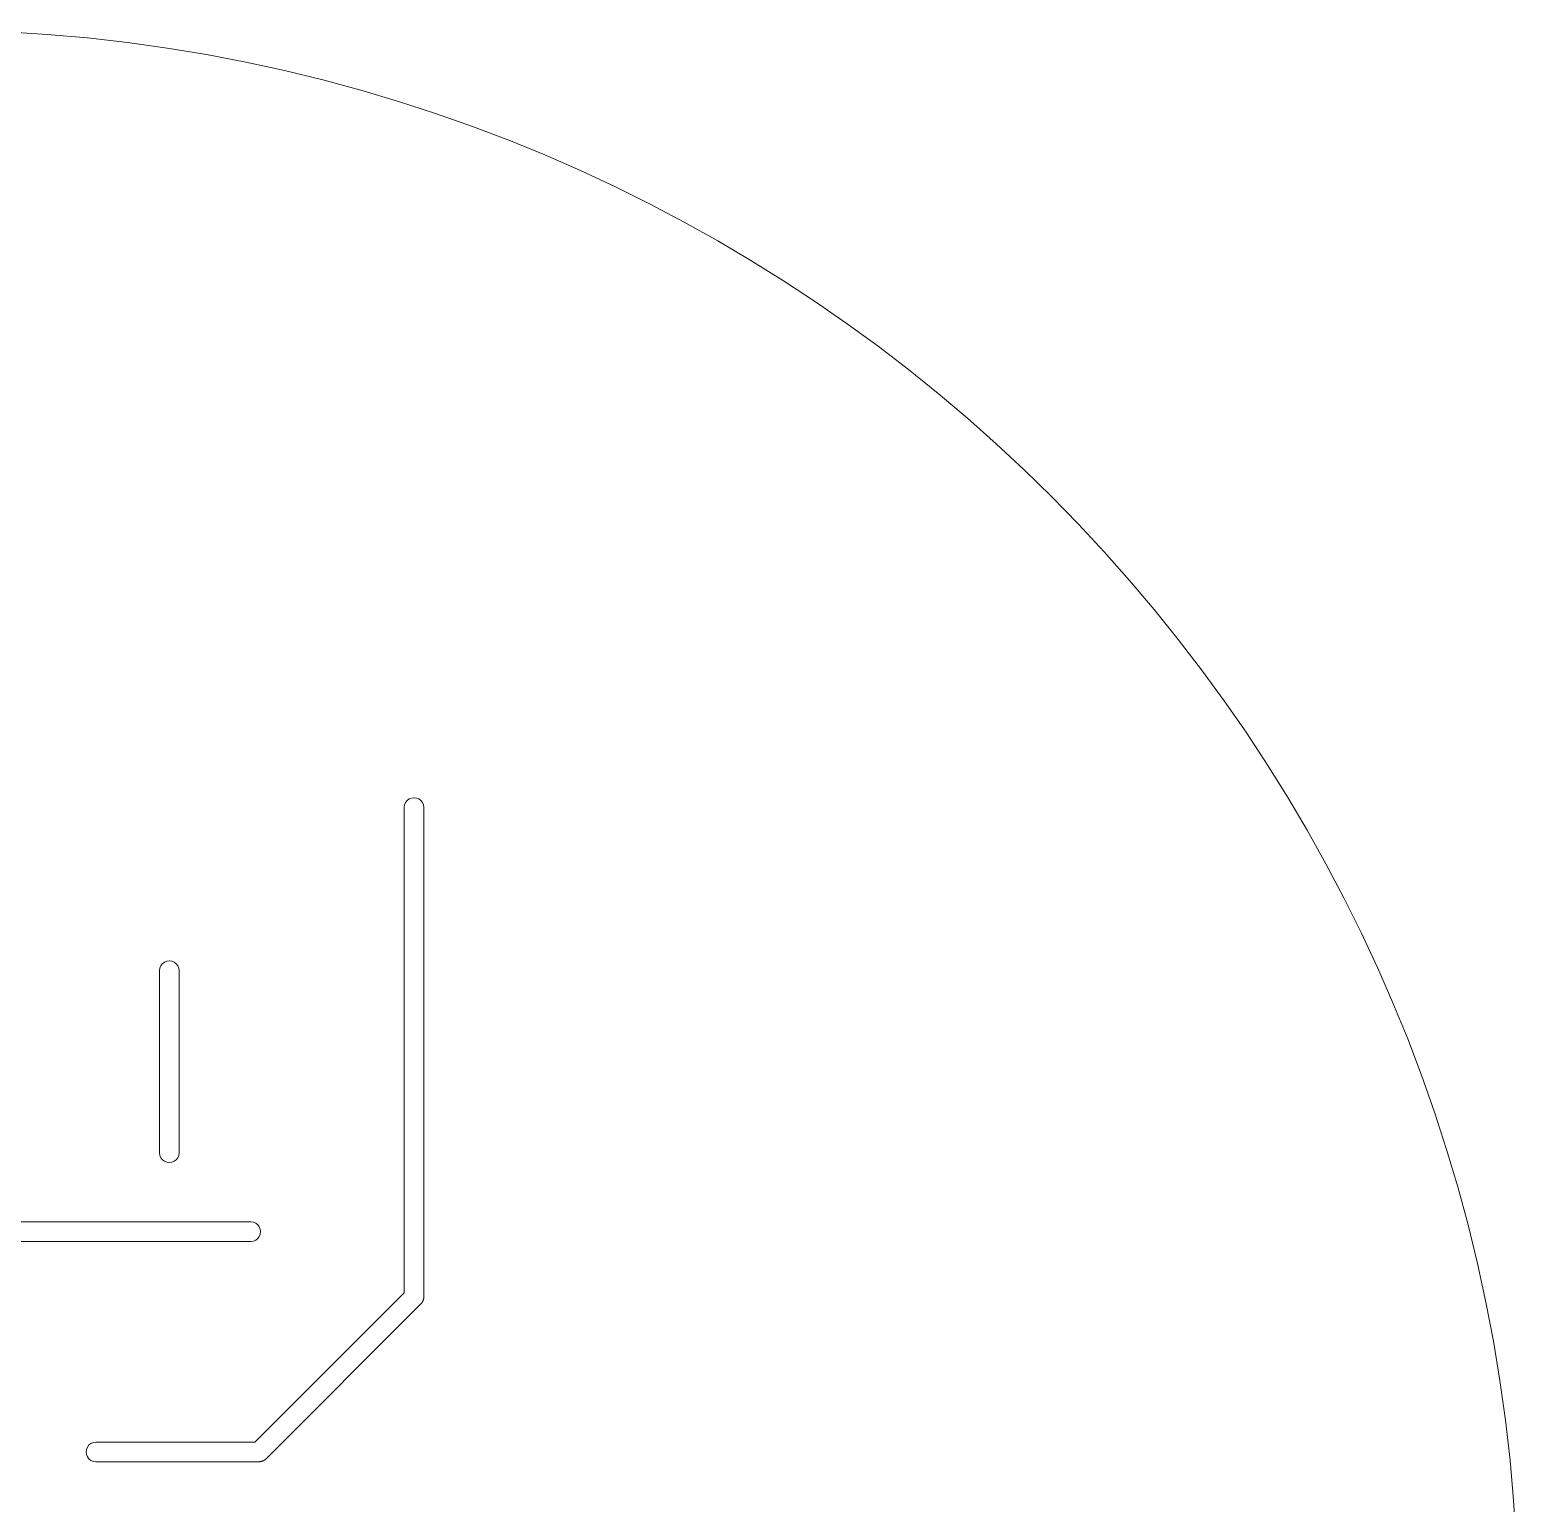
# Model space of a CAD drawing. Header units: millimetres. Extents: x -24.8 to 24.8, y -24.8 to 24.8.
# Drawn here: x 1.64 to 24.81, y 1.87 to 24.81 of the extents above; entities that cross this region are included whole.
import ezdxf

# ---------------------------------------------------------------- set-up
doc = ezdxf.new("R2010")
doc.units = ezdxf.units.MM
doc.header["$MEASUREMENT"] = 0
doc.layers.add('bottom welded +LPKF', color=7, linetype='Continuous')

msp = doc.modelspace()

# ---------------------------------------------------------------- linework, layer by layer
at = {"layer": 'bottom welded +LPKF', "lineweight": 9}
msp.add_open_spline([(24.8079, 0), (24.8079, 13.701), (13.7011, 24.8079), (0, 24.8079), (0, 24.8079), (-13.701, 24.8079), (-24.8079, 13.7011), (-24.8079, 0.0001), (-24.8079, 0.0001), (-24.8079, -13.701), (-13.7011, -24.8078), (-0.0001, -24.8079), (-0.0001, -24.8079), (13.7009, -24.8079), (24.8078, -13.7012), (24.8079, -0.0001), (24.8079, -0.0001), (24.8079, -0.0001), (24.8079, 0)], degree=3, knots=[0, 0, 0, 0, 0.2, 0.2, 0.2, 0.2, 0.4, 0.4, 0.4, 0.4, 0.6, 0.6, 0.6, 0.6, 1, 1, 1, 1.0001, 1.0001, 1.0001, 1.0001], dxfattribs=at)
at = {"layer": 'bottom welded +LPKF', "color": 132, "lineweight": 9}
for points, knots in [([(7.7724, 5.0846), (7.7724, 5.0846), (7.7724, 12.7), (7.7724, 12.7), (7.7724, 12.7), (7.7724, 12.7544), (7.7434, 12.8048), (7.6962, 12.832), (7.6962, 12.832), (7.649, 12.8592), (7.591, 12.8592), (7.5438, 12.832), (7.5438, 12.832), (7.4966, 12.8048), (7.4676, 12.7544), (7.4676, 12.7), (7.4676, 12.7), (7.4676, 12.7), (7.4676, 5.1432), (7.4676, 5.1432), (7.4676, 5.1432), (7.4676, 5.1432), (5.1438, 2.8194), (5.1438, 2.8194), (5.1438, 2.8194), (5.1438, 2.8194), (2.667, 2.8194), (2.667, 2.8194), (2.667, 2.8194), (2.6126, 2.8194), (2.5622, 2.7904), (2.535, 2.7432), (2.535, 2.7432), (2.5078, 2.696), (2.5078, 2.638), (2.535, 2.5908), (2.535, 2.5908), (2.5622, 2.5436), (2.6126, 2.5146), (2.667, 2.5146), (2.667, 2.5146), (2.667, 2.5146), (5.2024, 2.5146), (5.2024, 2.5146), (5.2024, 2.5146), (5.2073, 2.5144), (5.2122, 2.5145), (5.2171, 2.5149), (5.2171, 2.5149), (5.2171, 2.5149), (5.2173, 2.5149), (5.2173, 2.5149), (5.2173, 2.5149), (5.2173, 2.5149), (5.2197, 2.515), (5.2197, 2.515), (5.2197, 2.515), (5.2197, 2.515), (5.2197, 2.5151), (5.2197, 2.5151), (5.2197, 2.5151), (5.2197, 2.5151), (5.2222, 2.5153), (5.2222, 2.5153), (5.2222, 2.5153), (5.2222, 2.5153), (5.2222, 2.5154), (5.2222, 2.5154), (5.2222, 2.5154), (5.2222, 2.5154), (5.2247, 2.5155), (5.2247, 2.5155), (5.2247, 2.5155), (5.2247, 2.5155), (5.2247, 2.5156), (5.2247, 2.5156), (5.2247, 2.5156), (5.2247, 2.5156), (5.2271, 2.5159), (5.2271, 2.5159), (5.2271, 2.5159), (5.2271, 2.5159), (5.2272, 2.5159), (5.2272, 2.5159), (5.2272, 2.5159), (5.2272, 2.5159), (5.2296, 2.5162), (5.2296, 2.5162), (5.2296, 2.5162), (5.2296, 2.5162), (5.2297, 2.5163), (5.2297, 2.5163), (5.2297, 2.5163), (5.2297, 2.5163), (5.232, 2.5166), (5.232, 2.5166), (5.232, 2.5166), (5.232, 2.5166), (5.2321, 2.5167), (5.2321, 2.5167), (5.2321, 2.5167), (5.2321, 2.5167), (5.2344, 2.517), (5.2344, 2.517), (5.2344, 2.517), (5.2344, 2.517), (5.2346, 2.5171), (5.2346, 2.5171), (5.2346, 2.5171), (5.2346, 2.5171), (5.2369, 2.5175), (5.2369, 2.5175), (5.2369, 2.5175), (5.2369, 2.5175), (5.2371, 2.5176), (5.2371, 2.5176), (5.2371, 2.5176), (5.2371, 2.5176), (5.2393, 2.518), (5.2393, 2.518), (5.2393, 2.518), (5.2393, 2.518), (5.2395, 2.5181), (5.2395, 2.5181), (5.2395, 2.5181), (5.2395, 2.5181), (5.2441, 2.5191), (5.2441, 2.5191), (5.2441, 2.5191), (5.2441, 2.5191), (5.2443, 2.5192), (5.2443, 2.5192), (5.2443, 2.5192), (5.2443, 2.5192), (5.2489, 2.5204), (5.2489, 2.5204), (5.2489, 2.5204), (5.2489, 2.5204), (5.2491, 2.5205), (5.2491, 2.5205), (5.2491, 2.5205), (5.2491, 2.5205), (5.2512, 2.5211), (5.2512, 2.5211), (5.2512, 2.5211), (5.2512, 2.5211), (5.2515, 2.5212), (5.2515, 2.5212), (5.2515, 2.5212), (5.2515, 2.5212), (5.2536, 2.5218), (5.2536, 2.5218), (5.2536, 2.5218), (5.2536, 2.5218), (5.2539, 2.522), (5.2539, 2.522), (5.2539, 2.522), (5.2539, 2.522), (5.2559, 2.5226), (5.2559, 2.5226), (5.2559, 2.5226), (5.2559, 2.5226), (5.2562, 2.5228), (5.2562, 2.5228), (5.2562, 2.5228), (5.2562, 2.5228), (5.2583, 2.5234), (5.2583, 2.5234), (5.2583, 2.5234), (5.2583, 2.5234), (5.2586, 2.5236), (5.2586, 2.5236), (5.2586, 2.5236), (5.2586, 2.5236), (5.2606, 2.5243), (5.2606, 2.5243), (5.2606, 2.5243), (5.2606, 2.5243), (5.2609, 2.5244), (5.2609, 2.5244), (5.2609, 2.5244), (5.2609, 2.5244), (5.2629, 2.5251), (5.2629, 2.5251), (5.2629, 2.5251), (5.2629, 2.5251), (5.2632, 2.5253), (5.2632, 2.5253), (5.2632, 2.5253), (5.2632, 2.5253), (5.2652, 2.5261), (5.2652, 2.5261), (5.2652, 2.5261), (5.2652, 2.5261), (5.2655, 2.5263), (5.2655, 2.5263), (5.2655, 2.5263), (5.2655, 2.5263), (5.2674, 2.527), (5.2674, 2.527), (5.2674, 2.527), (5.2674, 2.527), (5.2678, 2.5272), (5.2678, 2.5272), (5.2678, 2.5272), (5.2678, 2.5272), (5.2697, 2.528), (5.2697, 2.528), (5.2697, 2.528), (5.2697, 2.528), (5.27, 2.5282), (5.27, 2.5282), (5.27, 2.5282), (5.27, 2.5282), (5.272, 2.5291), (5.272, 2.5291), (5.272, 2.5291), (5.272, 2.5291), (5.2723, 2.5293), (5.2723, 2.5293), (5.2723, 2.5293), (5.2723, 2.5293), (5.2742, 2.5301), (5.2742, 2.5301), (5.2742, 2.5301), (5.2742, 2.5301), (5.2745, 2.5303), (5.2745, 2.5303), (5.2745, 2.5303), (5.2745, 2.5303), (5.2786, 2.5324), (5.2786, 2.5324), (5.2786, 2.5324), (5.2786, 2.5324), (5.2789, 2.5326), (5.2789, 2.5326), (5.2789, 2.5326), (5.2789, 2.5326), (5.2808, 2.5336), (5.2808, 2.5336), (5.2808, 2.5336), (5.2808, 2.5336), (5.2811, 2.5338), (5.2811, 2.5338), (5.2811, 2.5338), (5.2811, 2.5338), (5.283, 2.5348), (5.283, 2.5348), (5.283, 2.5348), (5.283, 2.5348), (5.2832, 2.535), (5.2832, 2.535), (5.2832, 2.535), (5.2832, 2.535), (5.2851, 2.5361), (5.2851, 2.5361), (5.2851, 2.5361), (5.2851, 2.5361), (5.2853, 2.5363), (5.2853, 2.5363), (5.2853, 2.5363), (5.2853, 2.5363), (5.2872, 2.5374), (5.2872, 2.5374), (5.2872, 2.5374), (5.2872, 2.5374), (5.2874, 2.5375), (5.2874, 2.5375), (5.2874, 2.5375), (5.2874, 2.5375), (5.2893, 2.5387), (5.2893, 2.5387), (5.2893, 2.5387), (5.2893, 2.5387), (5.2895, 2.5389), (5.2895, 2.5389), (5.2895, 2.5389), (5.2895, 2.5389), (5.2914, 2.54), (5.2914, 2.54), (5.2914, 2.54), (5.2914, 2.54), (5.2916, 2.5402), (5.2916, 2.5402), (5.2916, 2.5402), (5.2916, 2.5402), (5.2935, 2.5415), (5.2935, 2.5415), (5.2935, 2.5415), (5.2935, 2.5415), (5.2936, 2.5416), (5.2936, 2.5416), (5.2936, 2.5416), (5.2936, 2.5416), (5.2955, 2.5429), (5.2955, 2.5429), (5.2955, 2.5429), (5.2955, 2.5429), (5.2957, 2.543), (5.2957, 2.543), (5.2957, 2.543), (5.2957, 2.543), (5.2976, 2.5444), (5.2976, 2.5444), (5.2976, 2.5444), (5.2976, 2.5444), (5.2976, 2.5445), (5.2976, 2.5445), (5.2976, 2.5445), (5.2976, 2.5445), (5.2996, 2.5459), (5.2996, 2.5459), (5.2996, 2.5459), (5.2996, 2.5459), (5.3016, 2.5474), (5.3016, 2.5474), (5.3016, 2.5474), (5.3016, 2.5474), (5.3016, 2.5475), (5.3016, 2.5475), (5.3016, 2.5475), (5.3016, 2.5475), (5.3035, 2.549), (5.3035, 2.549), (5.3035, 2.549), (5.3035, 2.549), (5.3054, 2.5506), (5.3054, 2.5506), (5.3054, 2.5506), (5.3054, 2.5506), (5.3055, 2.5506), (5.3055, 2.5506), (5.3055, 2.5506), (5.3055, 2.5506), (5.3073, 2.5522), (5.3073, 2.5522), (5.3073, 2.5522), (5.3073, 2.5522), (5.3074, 2.5523), (5.3074, 2.5523), (5.3074, 2.5523), (5.3074, 2.5523), (5.3075, 2.5523), (5.3075, 2.5523), (5.3075, 2.5523), (5.3075, 2.5523), (5.3104, 2.555), (5.3104, 2.555), (5.3104, 2.555), (5.3104, 2.555), (5.311, 2.5555), (5.311, 2.5555), (5.311, 2.5555), (5.311, 2.5555), (5.3111, 2.5557), (5.3111, 2.5557), (5.3111, 2.5557), (5.3111, 2.5557), (5.3128, 2.5572), (5.3128, 2.5572), (5.3128, 2.5572), (5.3128, 2.5572), (5.313, 2.5574), (5.313, 2.5574), (5.313, 2.5574), (5.313, 2.5574), (5.3145, 2.559), (5.3145, 2.559), (5.3145, 2.559), (5.3145, 2.559), (5.3148, 2.5592), (5.3148, 2.5592), (5.3148, 2.5592), (5.3148, 2.5592), (5.3163, 2.5608), (5.3163, 2.5608), (5.3163, 2.5608), (5.3163, 2.5608), (7.7262, 4.9707), (7.7262, 4.9707), (7.7262, 4.9707), (7.7262, 4.9707), (7.7278, 4.9722), (7.7278, 4.9722), (7.7278, 4.9722), (7.7278, 4.9722), (7.728, 4.9725), (7.728, 4.9725), (7.728, 4.9725), (7.728, 4.9725), (7.7296, 4.974), (7.7296, 4.974), (7.7296, 4.974), (7.7296, 4.974), (7.7298, 4.9742), (7.7298, 4.9742), (7.7298, 4.9742), (7.7298, 4.9742), (7.7313, 4.9759), (7.7313, 4.9759), (7.7313, 4.9759), (7.7313, 4.9759), (7.7315, 4.976), (7.7315, 4.976), (7.7315, 4.976), (7.7315, 4.976), (7.732, 4.9766), (7.732, 4.9766), (7.732, 4.9766), (7.732, 4.9766), (7.7347, 4.9795), (7.7347, 4.9795), (7.7347, 4.9795), (7.7347, 4.9795), (7.7347, 4.9796), (7.7347, 4.9796), (7.7347, 4.9796), (7.7347, 4.9796), (7.7348, 4.9797), (7.7348, 4.9797), (7.7348, 4.9797), (7.7348, 4.9797), (7.7364, 4.9815), (7.7364, 4.9815), (7.7364, 4.9815), (7.7364, 4.9815), (7.7364, 4.9816), (7.7364, 4.9816), (7.7364, 4.9816), (7.7364, 4.9816), (7.738, 4.9835), (7.738, 4.9835), (7.738, 4.9835), (7.738, 4.9835), (7.7395, 4.9854), (7.7395, 4.9854), (7.7395, 4.9854), (7.7395, 4.9854), (7.7396, 4.9854), (7.7396, 4.9854), (7.7396, 4.9854), (7.7396, 4.9854), (7.7411, 4.9874), (7.7411, 4.9874), (7.7411, 4.9874), (7.7411, 4.9874), (7.7425, 4.9894), (7.7425, 4.9894), (7.7425, 4.9894), (7.7425, 4.9894), (7.7426, 4.9894), (7.7426, 4.9894), (7.7426, 4.9894), (7.7426, 4.9894), (7.744, 4.9913), (7.744, 4.9913), (7.744, 4.9913), (7.744, 4.9913), (7.7441, 4.9915), (7.7441, 4.9915), (7.7441, 4.9915), (7.7441, 4.9915), (7.7454, 4.9934), (7.7454, 4.9934), (7.7454, 4.9934), (7.7454, 4.9934), (7.7455, 4.9935), (7.7455, 4.9935), (7.7455, 4.9935), (7.7455, 4.9935), (7.7468, 4.9954), (7.7468, 4.9954), (7.7468, 4.9954), (7.7468, 4.9954), (7.747, 4.9956), (7.747, 4.9956), (7.747, 4.9956), (7.747, 4.9956), (7.7481, 4.9975), (7.7481, 4.9975), (7.7481, 4.9975), (7.7481, 4.9975), (7.7483, 4.9977), (7.7483, 4.9977), (7.7483, 4.9977), (7.7483, 4.9977), (7.7495, 4.9996), (7.7495, 4.9996), (7.7495, 4.9996), (7.7495, 4.9996), (7.7496, 4.9998), (7.7496, 4.9998), (7.7496, 4.9998), (7.7496, 4.9998), (7.7507, 5.0017), (7.7507, 5.0017), (7.7507, 5.0017), (7.7507, 5.0017), (7.7509, 5.0019), (7.7509, 5.0019), (7.7509, 5.0019), (7.7509, 5.0019), (7.752, 5.0038), (7.752, 5.0038), (7.752, 5.0038), (7.752, 5.0038), (7.7522, 5.004), (7.7522, 5.004), (7.7522, 5.004), (7.7522, 5.004), (7.7532, 5.0059), (7.7532, 5.0059), (7.7532, 5.0059), (7.7532, 5.0059), (7.7534, 5.0062), (7.7534, 5.0062), (7.7534, 5.0062), (7.7534, 5.0062), (7.7544, 5.0081), (7.7544, 5.0081), (7.7544, 5.0081), (7.7544, 5.0081), (7.7546, 5.0084), (7.7546, 5.0084), (7.7546, 5.0084), (7.7546, 5.0084), (7.7567, 5.0125), (7.7567, 5.0125), (7.7567, 5.0125), (7.7567, 5.0125), (7.7569, 5.0128), (7.7569, 5.0128), (7.7569, 5.0128), (7.7569, 5.0128), (7.7577, 5.0147), (7.7577, 5.0147), (7.7577, 5.0147), (7.7577, 5.0147), (7.7579, 5.015), (7.7579, 5.015), (7.7579, 5.015), (7.7579, 5.015), (7.7588, 5.017), (7.7588, 5.017), (7.7588, 5.017), (7.7588, 5.017), (7.759, 5.0173), (7.759, 5.0173), (7.759, 5.0173), (7.759, 5.0173), (7.7598, 5.0192), (7.7598, 5.0192), (7.7598, 5.0192), (7.7598, 5.0192), (7.76, 5.0196), (7.76, 5.0196), (7.76, 5.0196), (7.76, 5.0196), (7.7607, 5.0215), (7.7607, 5.0215), (7.7607, 5.0215), (7.7607, 5.0215), (7.7609, 5.0218), (7.7609, 5.0218), (7.7609, 5.0218), (7.7609, 5.0218), (7.7617, 5.0238), (7.7617, 5.0238), (7.7617, 5.0238), (7.7617, 5.0238), (7.7619, 5.0241), (7.7619, 5.0241), (7.7619, 5.0241), (7.7619, 5.0241), (7.7626, 5.0261), (7.7626, 5.0261), (7.7626, 5.0261), (7.7626, 5.0261), (7.7627, 5.0264), (7.7627, 5.0264), (7.7627, 5.0264), (7.7627, 5.0264), (7.7634, 5.0284), (7.7634, 5.0284), (7.7634, 5.0284), (7.7634, 5.0284), (7.7636, 5.0287), (7.7636, 5.0287), (7.7636, 5.0287), (7.7636, 5.0287), (7.7642, 5.0308), (7.7642, 5.0308), (7.7642, 5.0308), (7.7642, 5.0308), (7.7644, 5.0311), (7.7644, 5.0311), (7.7644, 5.0311), (7.7644, 5.0311), (7.765, 5.0331), (7.765, 5.0331), (7.765, 5.0331), (7.765, 5.0331), (7.7652, 5.0334), (7.7652, 5.0334), (7.7652, 5.0334), (7.7652, 5.0334), (7.7658, 5.0355), (7.7658, 5.0355), (7.7658, 5.0355), (7.7658, 5.0355), (7.7659, 5.0358), (7.7659, 5.0358), (7.7659, 5.0358), (7.7659, 5.0358), (7.7665, 5.0379), (7.7665, 5.0379), (7.7665, 5.0379), (7.7665, 5.0379), (7.7666, 5.0381), (7.7666, 5.0381), (7.7666, 5.0381), (7.7666, 5.0381), (7.7678, 5.0427), (7.7678, 5.0427), (7.7678, 5.0427), (7.7678, 5.0427), (7.7679, 5.0429), (7.7679, 5.0429), (7.7679, 5.0429), (7.7679, 5.0429), (7.7689, 5.0475), (7.7689, 5.0475), (7.7689, 5.0475), (7.7689, 5.0475), (7.769, 5.0477), (7.769, 5.0477), (7.769, 5.0477), (7.769, 5.0477), (7.7694, 5.0499), (7.7694, 5.0499), (7.7694, 5.0499), (7.7694, 5.0499), (7.7695, 5.0501), (7.7695, 5.0501), (7.7695, 5.0501), (7.7695, 5.0501), (7.7699, 5.0524), (7.7699, 5.0524), (7.7699, 5.0524), (7.7699, 5.0524), (7.77, 5.0526), (7.77, 5.0526), (7.77, 5.0526), (7.77, 5.0526), (7.7703, 5.0549), (7.7703, 5.0549), (7.7703, 5.0549), (7.7703, 5.0549), (7.7704, 5.055), (7.7704, 5.055), (7.7704, 5.055), (7.7704, 5.055), (7.7707, 5.0573), (7.7707, 5.0573), (7.7707, 5.0573), (7.7707, 5.0573), (7.7708, 5.0574), (7.7708, 5.0574), (7.7708, 5.0574), (7.7708, 5.0574), (7.7711, 5.0598), (7.7711, 5.0598), (7.7711, 5.0598), (7.7711, 5.0598), (7.7711, 5.0599), (7.7711, 5.0599), (7.7711, 5.0599), (7.7711, 5.0599), (7.7714, 5.0623), (7.7714, 5.0623), (7.7714, 5.0623), (7.7714, 5.0623), (7.7715, 5.0623), (7.7715, 5.0623), (7.7715, 5.0623), (7.7715, 5.0623), (7.7716, 5.0648), (7.7716, 5.0648), (7.7716, 5.0648), (7.7716, 5.0648), (7.7717, 5.0648), (7.7717, 5.0648), (7.7717, 5.0648), (7.7717, 5.0648), (7.7719, 5.0673), (7.7719, 5.0673), (7.7719, 5.0673), (7.7719, 5.0673), (7.772, 5.0673), (7.772, 5.0673), (7.772, 5.0673), (7.772, 5.0673), (7.7721, 5.0697), (7.7721, 5.0697), (7.7721, 5.0697), (7.7721, 5.0697), (7.7721, 5.0699), (7.7721, 5.0699), (7.7721, 5.0699), (7.7725, 5.0747), (7.7727, 5.0796), (7.7724, 5.0846)], [0, 0, 0, 0, 0.0055866, 0.0055866, 0.0055866, 0.0055866, 0.0111732, 0.0111732, 0.0111732, 0.0111732, 0.0167598, 0.0167598, 0.0167598, 0.0167598, 0.0223464, 0.0223464, 0.0223464, 0.0223464, 0.027933, 0.027933, 0.027933, 0.027933, 0.0335196, 0.0335196, 0.0335196, 0.0335196, 0.0391061, 0.0391061, 0.0391061, 0.0391061, 0.0446927, 0.0446927, 0.0446927, 0.0446927, 0.0502793, 0.0502793, 0.0502793, 0.0502793, 0.0558659, 0.0558659, 0.0558659, 0.0558659, 0.0614525, 0.0614525, 0.0614525, 0.0614525, 0.0670391, 0.0670391, 0.0670391, 0.0670391, 0.0726257, 0.0726257, 0.0726257, 0.0726257, 0.0782123, 0.0782123, 0.0782123, 0.0782123, 0.0837989, 0.0837989, 0.0837989, 0.0837989, 0.0893855, 0.0893855, 0.0893855, 0.0893855, 0.0949721, 0.0949721, 0.0949721, 0.0949721, 0.1005587, 0.1005587, 0.1005587, 0.1005587, 0.1061453, 0.1061453, 0.1061453, 0.1061453, 0.1117318, 0.1117318, 0.1117318, 0.1117318, 0.1173184, 0.1173184, 0.1173184, 0.1173184, 0.122905, 0.122905, 0.122905, 0.122905, 0.1284916, 0.1284916, 0.1284916, 0.1284916, 0.1340782, 0.1340782, 0.1340782, 0.1340782, 0.1396648, 0.1396648, 0.1396648, 0.1396648, 0.1452514, 0.1452514, 0.1452514, 0.1452514, 0.150838, 0.150838, 0.150838, 0.150838, 0.1564246, 0.1564246, 0.1564246, 0.1564246, 0.1620112, 0.1620112, 0.1620112, 0.1620112, 0.1675978, 0.1675978, 0.1675978, 0.1675978, 0.1731844, 0.1731844, 0.1731844, 0.1731844, 0.1787709, 0.1787709, 0.1787709, 0.1787709, 0.1843575, 0.1843575, 0.1843575, 0.1843575, 0.1899441, 0.1899441, 0.1899441, 0.1899441, 0.1955307, 0.1955307, 0.1955307, 0.1955307, 0.2011173, 0.2011173, 0.2011173, 0.2011173, 0.2067039, 0.2067039, 0.2067039, 0.2067039, 0.2122905, 0.2122905, 0.2122905, 0.2122905, 0.2178771, 0.2178771, 0.2178771, 0.2178771, 0.2234637, 0.2234637, 0.2234637, 0.2234637, 0.2290503, 0.2290503, 0.2290503, 0.2290503, 0.2346369, 0.2346369, 0.2346369, 0.2346369, 0.2402235, 0.2402235, 0.2402235, 0.2402235, 0.2458101, 0.2458101, 0.2458101, 0.2458101, 0.2513966, 0.2513966, 0.2513966, 0.2513966, 0.2569832, 0.2569832, 0.2569832, 0.2569832, 0.2625698, 0.2625698, 0.2625698, 0.2625698, 0.2681564, 0.2681564, 0.2681564, 0.2681564, 0.273743, 0.273743, 0.273743, 0.273743, 0.2793296, 0.2793296, 0.2793296, 0.2793296, 0.2849162, 0.2849162, 0.2849162, 0.2849162, 0.2905028, 0.2905028, 0.2905028, 0.2905028, 0.2960894, 0.2960894, 0.2960894, 0.2960894, 0.301676, 0.301676, 0.301676, 0.301676, 0.3072626, 0.3072626, 0.3072626, 0.3072626, 0.3128492, 0.3128492, 0.3128492, 0.3128492, 0.3184358, 0.3184358, 0.3184358, 0.3184358, 0.3240223, 0.3240223, 0.3240223, 0.3240223, 0.3296089, 0.3296089, 0.3296089, 0.3296089, 0.3351955, 0.3351955, 0.3351955, 0.3351955, 0.3407821, 0.3407821, 0.3407821, 0.3407821, 0.3463687, 0.3463687, 0.3463687, 0.3463687, 0.3519553, 0.3519553, 0.3519553, 0.3519553, 0.3575419, 0.3575419, 0.3575419, 0.3575419, 0.3631285, 0.3631285, 0.3631285, 0.3631285, 0.3687151, 0.3687151, 0.3687151, 0.3687151, 0.3743017, 0.3743017, 0.3743017, 0.3743017, 0.3798883, 0.3798883, 0.3798883, 0.3798883, 0.3854749, 0.3854749, 0.3854749, 0.3854749, 0.3910615, 0.3910615, 0.3910615, 0.3910615, 0.396648, 0.396648, 0.396648, 0.396648, 0.4022346, 0.4022346, 0.4022346, 0.4022346, 0.4078212, 0.4078212, 0.4078212, 0.4078212, 0.4134078, 0.4134078, 0.4134078, 0.4134078, 0.4189944, 0.4189944, 0.4189944, 0.4189944, 0.424581, 0.424581, 0.424581, 0.424581, 0.4301676, 0.4301676, 0.4301676, 0.4301676, 0.4357542, 0.4357542, 0.4357542, 0.4357542, 0.4413408, 0.4413408, 0.4413408, 0.4413408, 0.4469274, 0.4469274, 0.4469274, 0.4469274, 0.452514, 0.452514, 0.452514, 0.452514, 0.4581006, 0.4581006, 0.4581006, 0.4581006, 0.4636872, 0.4636872, 0.4636872, 0.4636872, 0.4692737, 0.4692737, 0.4692737, 0.4692737, 0.4748603, 0.4748603, 0.4748603, 0.4748603, 0.4804469, 0.4804469, 0.4804469, 0.4804469, 0.4860335, 0.4860335, 0.4860335, 0.4860335, 0.4916201, 0.4916201, 0.4916201, 0.4916201, 0.4972067, 0.4972067, 0.4972067, 0.4972067, 0.5027933, 0.5027933, 0.5027933, 0.5027933, 0.5083799, 0.5083799, 0.5083799, 0.5083799, 0.5139665, 0.5139665, 0.5139665, 0.5139665, 0.5195531, 0.5195531, 0.5195531, 0.5195531, 0.5251397, 0.5251397, 0.5251397, 0.5251397, 0.5307263, 0.5307263, 0.5307263, 0.5307263, 0.5363128, 0.5363128, 0.5363128, 0.5363128, 0.5418994, 0.5418994, 0.5418994, 0.5418994, 0.547486, 0.547486, 0.547486, 0.547486, 0.5530726, 0.5530726, 0.5530726, 0.5530726, 0.5586592, 0.5586592, 0.5586592, 0.5586592, 0.5642458, 0.5642458, 0.5642458, 0.5642458, 0.5698324, 0.5698324, 0.5698324, 0.5698324, 0.575419, 0.575419, 0.575419, 0.575419, 0.5810056, 0.5810056, 0.5810056, 0.5810056, 0.5865922, 0.5865922, 0.5865922, 0.5865922, 0.5921788, 0.5921788, 0.5921788, 0.5921788, 0.5977654, 0.5977654, 0.5977654, 0.5977654, 0.603352, 0.603352, 0.603352, 0.603352, 0.6089385, 0.6089385, 0.6089385, 0.6089385, 0.6145251, 0.6145251, 0.6145251, 0.6145251, 0.6201117, 0.6201117, 0.6201117, 0.6201117, 0.6256983, 0.6256983, 0.6256983, 0.6256983, 0.6312849, 0.6312849, 0.6312849, 0.6312849, 0.6368715, 0.6368715, 0.6368715, 0.6368715, 0.6424581, 0.6424581, 0.6424581, 0.6424581, 0.6480447, 0.6480447, 0.6480447, 0.6480447, 0.6536313, 0.6536313, 0.6536313, 0.6536313, 0.6592179, 0.6592179, 0.6592179, 0.6592179, 0.6648045, 0.6648045, 0.6648045, 0.6648045, 0.6703911, 0.6703911, 0.6703911, 0.6703911, 0.6759777, 0.6759777, 0.6759777, 0.6759777, 0.6815642, 0.6815642, 0.6815642, 0.6815642, 0.6871508, 0.6871508, 0.6871508, 0.6871508, 0.6927374, 0.6927374, 0.6927374, 0.6927374, 0.698324, 0.698324, 0.698324, 0.698324, 0.7039106, 0.7039106, 0.7039106, 0.7039106, 0.7094972, 0.7094972, 0.7094972, 0.7094972, 0.7150838, 0.7150838, 0.7150838, 0.7150838, 0.7206704, 0.7206704, 0.7206704, 0.7206704, 0.726257, 0.726257, 0.726257, 0.726257, 0.7318436, 0.7318436, 0.7318436, 0.7318436, 0.7374302, 0.7374302, 0.7374302, 0.7374302, 0.7430168, 0.7430168, 0.7430168, 0.7430168, 0.7486034, 0.7486034, 0.7486034, 0.7486034, 0.7541899, 0.7541899, 0.7541899, 0.7541899, 0.7597765, 0.7597765, 0.7597765, 0.7597765, 0.7653631, 0.7653631, 0.7653631, 0.7653631, 0.7709497, 0.7709497, 0.7709497, 0.7709497, 0.7765363, 0.7765363, 0.7765363, 0.7765363, 0.7821229, 0.7821229, 0.7821229, 0.7821229, 0.7877095, 0.7877095, 0.7877095, 0.7877095, 0.7932961, 0.7932961, 0.7932961, 0.7932961, 0.7988827, 0.7988827, 0.7988827, 0.7988827, 0.8044693, 0.8044693, 0.8044693, 0.8044693, 0.8100559, 0.8100559, 0.8100559, 0.8100559, 0.8156425, 0.8156425, 0.8156425, 0.8156425, 0.8212291, 0.8212291, 0.8212291, 0.8212291, 0.8268156, 0.8268156, 0.8268156, 0.8268156, 0.8324022, 0.8324022, 0.8324022, 0.8324022, 0.8379888, 0.8379888, 0.8379888, 0.8379888, 0.8435754, 0.8435754, 0.8435754, 0.8435754, 0.849162, 0.849162, 0.849162, 0.849162, 0.8547486, 0.8547486, 0.8547486, 0.8547486, 0.8603352, 0.8603352, 0.8603352, 0.8603352, 0.8659218, 0.8659218, 0.8659218, 0.8659218, 0.8715084, 0.8715084, 0.8715084, 0.8715084, 0.877095, 0.877095, 0.877095, 0.877095, 0.8826816, 0.8826816, 0.8826816, 0.8826816, 0.8882682, 0.8882682, 0.8882682, 0.8882682, 0.8938547, 0.8938547, 0.8938547, 0.8938547, 0.8994413, 0.8994413, 0.8994413, 0.8994413, 0.9050279, 0.9050279, 0.9050279, 0.9050279, 0.9106145, 0.9106145, 0.9106145, 0.9106145, 0.9162011, 0.9162011, 0.9162011, 0.9162011, 0.9217877, 0.9217877, 0.9217877, 0.9217877, 0.9273743, 0.9273743, 0.9273743, 0.9273743, 0.9329609, 0.9329609, 0.9329609, 0.9329609, 0.9385475, 0.9385475, 0.9385475, 0.9385475, 0.9441341, 0.9441341, 0.9441341, 0.9441341, 0.9497207, 0.9497207, 0.9497207, 0.9497207, 0.9553073, 0.9553073, 0.9553073, 0.9553073, 0.9608939, 0.9608939, 0.9608939, 0.9608939, 0.9664804, 0.9664804, 0.9664804, 0.9664804, 0.972067, 0.972067, 0.972067, 0.972067, 0.9776536, 0.9776536, 0.9776536, 0.9776536, 0.9832402, 0.9832402, 0.9832402, 0.9832402, 0.9888268, 0.9888268, 0.9888268, 0.9888268, 1, 1, 1, 1]), ([(3.6576, 10.16), (3.6576, 10.16), (3.6584, 7.323), (3.6584, 7.323), (3.6584, 7.323), (3.6584, 7.2686), (3.6874, 7.2182), (3.7346, 7.191), (3.7346, 7.191), (3.7818, 7.1638), (3.8398, 7.1638), (3.887, 7.191), (3.887, 7.191), (3.9342, 7.2182), (3.9632, 7.2686), (3.9632, 7.323), (3.9632, 7.323), (3.9632, 7.323), (3.9624, 10.16), (3.9624, 10.16), (3.9624, 10.16), (3.9624, 10.2144), (3.9334, 10.2648), (3.8862, 10.292), (3.8862, 10.292), (3.839, 10.3192), (3.781, 10.3192), (3.7338, 10.292), (3.7338, 10.292), (3.6866, 10.2648), (3.6576, 10.2144), (3.6576, 10.16)], [0, 0, 0, 0, 0.1111111, 0.1111111, 0.1111111, 0.1111111, 0.2222222, 0.2222222, 0.2222222, 0.2222222, 0.3333333, 0.3333333, 0.3333333, 0.3333333, 0.4444444, 0.4444444, 0.4444444, 0.4444444, 0.5555556, 0.5555556, 0.5555556, 0.5555556, 0.6666667, 0.6666667, 0.6666667, 0.6666667, 0.7777778, 0.7777778, 0.7777778, 0.7777778, 1, 1, 1, 1]), ([(0, 5.9436), (0, 5.9436), (5.08, 5.9436), (5.08, 5.9436), (5.08, 5.9436), (5.1344, 5.9436), (5.1848, 5.9726), (5.212, 6.0198), (5.212, 6.0198), (5.2392, 6.067), (5.2392, 6.125), (5.212, 6.1722), (5.212, 6.1722), (5.1848, 6.2194), (5.1344, 6.2484), (5.08, 6.2484), (5.08, 6.2484), (5.08, 6.2484), (0, 6.2484), (0, 6.2484), (0, 6.2484), (-0.0544, 6.2484), (-0.1048, 6.2194), (-0.132, 6.1722), (-0.132, 6.1722), (-0.1592, 6.125), (-0.1592, 6.067), (-0.132, 6.0198), (-0.132, 6.0198), (-0.1048, 5.9726), (-0.0544, 5.9436), (0, 5.9436)], [0, 0, 0, 0, 0.1111111, 0.1111111, 0.1111111, 0.1111111, 0.2222222, 0.2222222, 0.2222222, 0.2222222, 0.3333333, 0.3333333, 0.3333333, 0.3333333, 0.4444444, 0.4444444, 0.4444444, 0.4444444, 0.5555556, 0.5555556, 0.5555556, 0.5555556, 0.6666667, 0.6666667, 0.6666667, 0.6666667, 0.7777778, 0.7777778, 0.7777778, 0.7777778, 1, 1, 1, 1])]:
    msp.add_open_spline(points, degree=3, knots=knots, dxfattribs=at)

doc.saveas('drawing.dxf')
